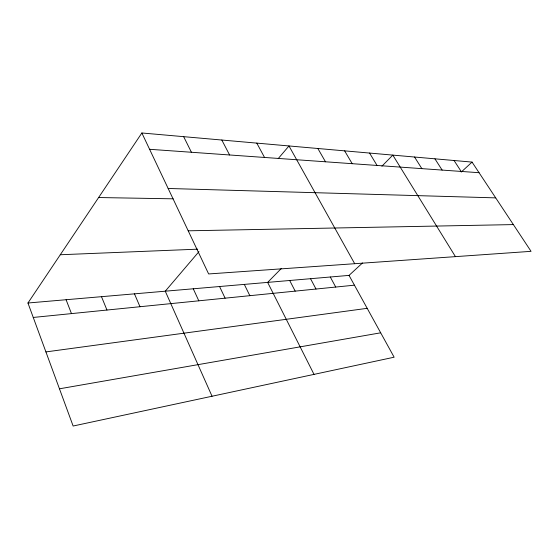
<?xml version="1.0" encoding="UTF-8"?>
<svg xmlns="http://www.w3.org/2000/svg" width="559" height="559" viewBox="0 0 559 559"><rect width="100%" height="100%" fill="white"/><g stroke="black" fill="none" stroke-linecap="round" stroke-linejoin="round"><path stroke-width="0.84" d="M27.95 303.006L349.033 275.391L394.137 357.208L73.131 426.021L27.95 303.006L141.867 132.979L472.048 162.096L531.05 251.333L208.64 273.952L141.867 132.979M198.948 251.655L165.268 291.197L212.043 396.24M278.228 158.581L288.982 145.955L354.692 263.708M281.443 268.355L267.649 282.393L314.018 374.383M381.916 166.191L392.816 155.109L455.438 256.637M349.033 275.391L362.505 262.982M461.252 172.046L472.048 162.096M59.457 388.805L380.686 332.808M45.915 351.918L367.193 308.323M33.254 317.449L354.427 285.174M60.281 254.75L197.697 249.167M188.201 230.811L513.372 224.592M98.608 197.537L173.143 198.822M168.154 188.474L495.7 197.872M149.595 149.288L479.056 172.703M454.055 160.51L461.161 171.431M434.923 158.826L442.134 170.076M414.554 157.03L421.856 168.636M369.562 153.061L377.046 165.45M344.637 150.86L352.198 163.689M317.854 148.498L325.485 161.789M330.292 277.005L335.721 287.053M256.798 143.118L264.54 157.456M310.538 278.703L316.003 289.031M221.818 140.03L229.588 154.976M289.688 280.492L295.18 291.127M183.659 136.662L191.423 152.265M244.311 284.398L249.845 295.683M219.561 286.522L225.102 298.171M193.26 288.786L198.808 300.812M134.474 293.845L139.988 306.723M101.493 296.682L106.958 310.042M66.081 299.722L71.475 313.606"/></g></svg>
